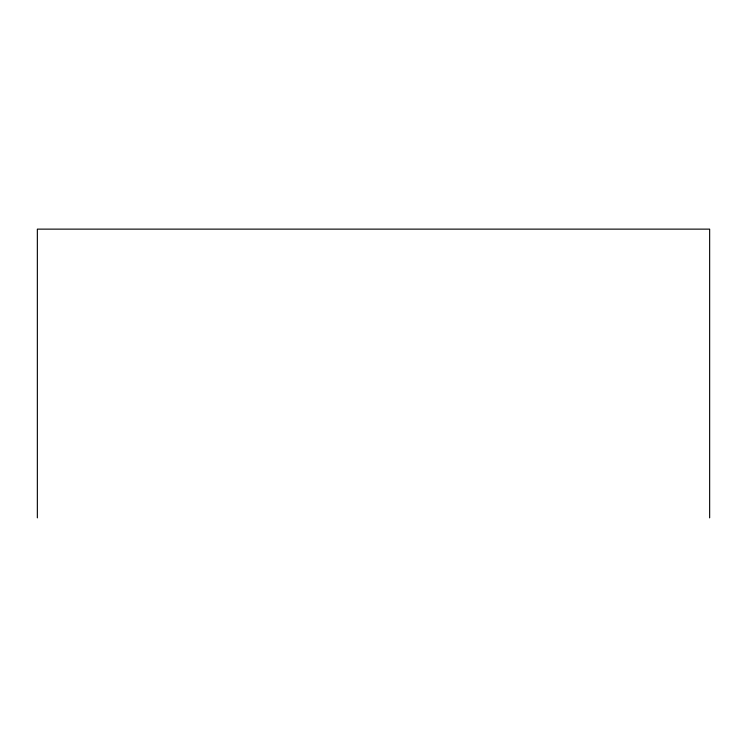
<?xml version="1.0" encoding="UTF-8"?>
<svg xmlns="http://www.w3.org/2000/svg" width="747" height="747" viewBox="0 0 747 747"><rect width="100%" height="100%" fill="white"/><g stroke="black" fill="none" stroke-linecap="round" stroke-linejoin="round"><path stroke-width="1.12" d="M709.65 517.867L709.65 229.133L37.35 229.133L37.35 517.867"/></g></svg>
